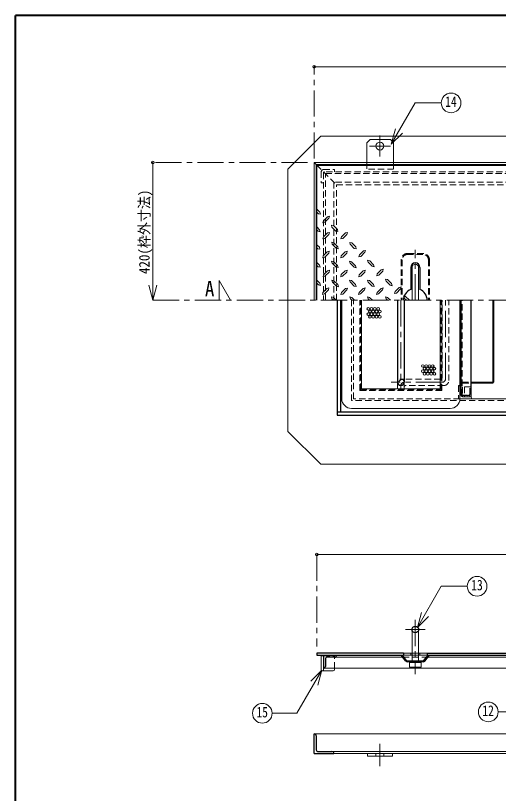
# Model space of a CAD drawing. Units: millimetres at full size, sheet at 1:8; details may follow other scales. Extents: x -1701 to 1539, y -1061 to 1187.
# Drawn here: x -1701 to -965, y 2 to 1187 of the extents above; entities that cross this region are included whole.
import ezdxf
from ezdxf.enums import TextEntityAlignment as Align

# ---------------------------------------------------------------- set-up
doc = ezdxf.new("R2010")
doc.units = ezdxf.units.MM
doc.header["$LTSCALE"] = 8
doc.header["$PDMODE"] = 32
doc.header["$PDSIZE"] = 4
doc.linetypes.add('CHAIN1', pattern=[8, 5, -1, 1, -1])
doc.linetypes.add('DASHED1', pattern=[1.8, 1.2, -0.6])
doc.layers.add('0-6_補助線', color=4, linetype='Continuous', lineweight=9)
doc.styles.add('ＭＳ ゴシック', font='')
doc.styles.get('ＭＳ ゴシック').set_extended_font_data('MS Gothic')

msp = doc.modelspace()

# ---------------------------------------------------------------- linework, layer by layer
at = {"layer": '0-6_補助線', "color": 1, "lineweight": 40}
for p in [(-1700.972, -1060.763), (1539.028, 1187.237)]:
    msp.add_line(p, (-1700.972, 1187.237), dxfattribs=at)
at = {"layer": '0-6_補助線', "linetype": 'CHAIN1'}
for p, q in [((-1245.972, 969.237), (-1245.972, 1109.237)), ((-1145.972, 1004.237), (-1145.972, 972.237)), ((-1129.972, 988.237), (-1161.972, 988.237)), ((-1255.972, 963.237), (-1491.972, 963.237)), ((-1091.972, 753.237), (-1091.972, 830.237)), ((-1373.472, 753.237), (-1390.972, 783.237)), ((-1390.972, 753.237), (-1390.972, 783.237)), ((-1491.972, 753.237), (-230.972, 753.237)), ((-1113.972, 753.237), (-1113.972, 618.237)), ((-1046.016, 633.237), (-1046.016, 753.237)), ((-1051.016, 628.237), (-1128.972, 628.237)), ((-1241.972, 365.737), (-1241.972, 225.437)), ((-1091.972, 266.237), (-1091.972, 183.237)), ((-1076.972, 251.237), (-1106.972, 251.237)), ((-1145.972, 43.237), (-1145.972, 77.237))]:
    msp.add_line(p, q, dxfattribs=at)
at = {"layer": '0-6_補助線'}
for p, q in [((-1245.972, 1109.237), (-525.972, 1109.237)), ((-1285.972, 953.237), (-1235.972, 1003.237)), ((-535.972, 1003.237), (-1235.972, 1003.237)), ((-1160.972, 998.237), (-1165.972, 993.237)), ((-1160.972, 998.237), (-1129.972, 998.237)), ((-1124.972, 993.237), (-1129.972, 998.237)), ((-1165.972, 993.237), (-1165.972, 963.237)), ((-1124.972, 993.237), (-1124.972, 963.237)), ((-1491.972, 753.237), (-1491.972, 963.237)), ((-1285.972, 753.237), (-1285.972, 953.237)), ((-1242.972, 960.237), (-1241.972, 959.237)), ((-1237.296, 887.465), (-1241.972, 892.329)), ((-1239.514, 885.151), (-1241.972, 887.61)), ((-1239.514, 885.151), (-1236.428, 884.38)), ((-1237.296, 887.465), (-1236.428, 884.38)), ((-1225.821, 880.426), (-1231.799, 874.351)), ((-1223.506, 878.208), (-1229.581, 872.133)), ((-1225.821, 880.426), (-1222.735, 881.294)), ((-1223.506, 878.208), (-1222.735, 881.294)), ((-1219.842, 867.987), (-1216.756, 867.119)), ((-1218.974, 864.901), (-1219.842, 867.987)), ((-1210.681, 861.14), (-1216.756, 867.119)), ((-1237.778, 860.755), (-1241.972, 865.117)), ((-1239.996, 858.44), (-1241.972, 860.417)), ((-1239.996, 858.44), (-1236.91, 857.669)), ((-1237.778, 860.755), (-1236.91, 857.669)), ((-1225.917, 855.933), (-1231.992, 849.858)), ((-1225.917, 855.933), (-1222.831, 856.705)), ((-1223.603, 853.715), (-1222.831, 856.705)), ((-1212.899, 858.826), (-1218.974, 864.901)), ((-1212.899, 858.826), (-1209.814, 858.055)), ((-1210.681, 861.14), (-1209.814, 858.055)), ((-1198.435, 855.837), (-1204.51, 849.762)), ((-1198.435, 855.837), (-1195.349, 856.608)), ((-1196.121, 853.619), (-1195.349, 856.608)), ((-1238.164, 834.044), (-1241.972, 837.853)), ((-1240.478, 831.73), (-1241.972, 833.224)), ((-1240.478, 831.73), (-1237.392, 830.958)), ((-1238.164, 834.044), (-1237.392, 830.958)), ((-1219.36, 841.662), (-1216.274, 840.89)), ((-1218.492, 838.672), (-1219.36, 841.662)), ((-1212.417, 832.501), (-1218.492, 838.672)), ((-1210.199, 834.815), (-1216.274, 840.89)), ((-1212.417, 832.501), (-1209.428, 831.73)), ((-1210.199, 834.815), (-1209.428, 831.73)), ((-1191.878, 841.565), (-1188.792, 840.794)), ((-1191.01, 838.576), (-1191.878, 841.565)), ((-1184.935, 832.405), (-1191.01, 838.576)), ((-1182.717, 834.719), (-1188.792, 840.794)), ((-1184.935, 832.405), (-1181.946, 831.633)), ((-1182.717, 834.719), (-1181.946, 831.633)), ((-1226.11, 827.197), (-1232.185, 821.122)), ((-1226.11, 827.197), (-1223.024, 827.969)), ((-1223.796, 824.98), (-1223.024, 827.969)), ((-1198.628, 827.101), (-1204.703, 821.026)), ((-1198.628, 827.101), (-1195.542, 827.872)), ((-1196.314, 824.883), (-1195.542, 827.872)), ((-1171.146, 828.547), (-1177.221, 822.472)), ((-1171.146, 828.547), (-1168.06, 829.319)), ((-1168.831, 826.33), (-1168.06, 829.319)), ((-1237.874, 806.658), (-1241.972, 810.756)), ((-1237.874, 806.658), (-1237.006, 803.572)), ((-1219.553, 812.926), (-1216.467, 812.155)), ((-1218.685, 809.937), (-1219.553, 812.926)), ((-1212.61, 803.765), (-1218.685, 809.937)), ((-1210.392, 806.08), (-1216.467, 812.155)), ((-1192.071, 812.83), (-1188.985, 812.058)), ((-1191.203, 809.84), (-1192.071, 812.83)), ((-1185.128, 803.669), (-1191.203, 809.84)), ((-1182.91, 805.983), (-1188.985, 812.058)), ((-1164.589, 814.276), (-1161.503, 813.505)), ((-1163.721, 811.287), (-1164.589, 814.276)), ((-1157.646, 805.115), (-1163.721, 811.287)), ((-1155.428, 807.43), (-1161.503, 813.505)), ((-1155.428, 807.43), (-1154.656, 804.344)), ((-1240.092, 804.344), (-1241.972, 806.224)), ((-1240.092, 804.344), (-1237.006, 803.572)), ((-1225.724, 798.172), (-1231.799, 792.097)), ((-1225.724, 798.172), (-1222.639, 798.944)), ((-1223.41, 795.955), (-1222.639, 798.944)), ((-1212.61, 803.765), (-1209.621, 802.994)), ((-1210.392, 806.08), (-1209.621, 802.994)), ((-1198.821, 798.365), (-1204.896, 792.29)), ((-1198.821, 798.365), (-1195.735, 799.137)), ((-1196.506, 796.147), (-1195.735, 799.137)), ((-1185.128, 803.669), (-1182.139, 802.897)), ((-1182.91, 805.983), (-1182.139, 802.897)), ((-1171.339, 798.269), (-1177.414, 792.194)), ((-1171.339, 798.269), (-1168.253, 799.04)), ((-1169.024, 796.051), (-1168.253, 799.04)), ((-1157.646, 805.115), (-1154.656, 804.344)), ((-1143.856, 799.715), (-1149.931, 793.64)), ((-1143.856, 799.715), (-1140.771, 800.487)), ((-1141.542, 797.497), (-1140.771, 800.487)), ((-1237.296, 779.08), (-1241.972, 783.756)), ((-1219.167, 783.901), (-1216.081, 783.13)), ((-1218.299, 780.912), (-1219.167, 783.901)), ((-1210.006, 777.055), (-1216.081, 783.13)), ((-1192.264, 784.094), (-1189.178, 783.322)), ((-1191.396, 781.105), (-1192.264, 784.094)), ((-1183.103, 777.247), (-1189.178, 783.322)), ((-1164.781, 783.997), (-1161.696, 783.226)), ((-1163.914, 781.008), (-1164.781, 783.997)), ((-1155.621, 777.151), (-1161.696, 783.226)), ((-1137.299, 785.444), (-1134.214, 784.672)), ((-1136.431, 782.455), (-1137.299, 785.444)), ((-1128.139, 778.597), (-1134.214, 784.672)), ((-1491.972, 753.237), (-1498.184, 776.419)), ((-1491.972, 753.237), (-1485.761, 776.419)), ((-1239.514, 776.765), (-1241.972, 779.575)), ((-1239.514, 776.765), (-1236.428, 775.994)), ((-1237.296, 779.08), (-1236.428, 775.994)), ((-1226.689, 771.365), (-1232.764, 765.29)), ((-1226.689, 771.365), (-1223.603, 772.137)), ((-1224.374, 769.147), (-1223.603, 772.137)), ((-1212.224, 774.74), (-1218.299, 780.912)), ((-1212.224, 774.74), (-1209.235, 773.969)), ((-1210.006, 777.055), (-1209.235, 773.969)), ((-1198.531, 771.172), (-1204.606, 765.097)), ((-1198.531, 771.172), (-1195.446, 771.944)), ((-1196.217, 768.955), (-1195.446, 771.944)), ((-1185.321, 774.933), (-1191.396, 781.105)), ((-1185.321, 774.933), (-1182.331, 774.162)), ((-1183.103, 777.247), (-1182.331, 774.162)), ((-1171.628, 771.365), (-1177.703, 765.29)), ((-1171.628, 771.365), (-1168.542, 772.137)), ((-1169.314, 769.147), (-1168.542, 772.137)), ((-1157.839, 774.837), (-1163.914, 781.008)), ((-1157.839, 774.837), (-1154.849, 774.065)), ((-1155.621, 777.151), (-1154.849, 774.065)), ((-1144.146, 771.269), (-1150.221, 765.194)), ((-1144.146, 771.269), (-1141.06, 772.04)), ((-1141.831, 769.051), (-1141.06, 772.04)), ((-1130.356, 776.283), (-1136.431, 782.455)), ((-1130.356, 776.283), (-1127.367, 775.512)), ((-1128.139, 778.597), (-1127.367, 775.512)), ((-1116.664, 772.715), (-1122.739, 766.64)), ((-1116.664, 772.715), (-1113.578, 773.487)), ((-1114.349, 770.497), (-1113.578, 773.487)), ((-1100.903, 753.237), (-1106.731, 758.926)), ((-1219.842, 758.444), (-1216.756, 757.576)), ((-1218.974, 755.358), (-1219.842, 758.444)), ((-1216.853, 753.237), (-1218.974, 755.358)), ((-1212.417, 753.237), (-1216.756, 757.576)), ((-1191.685, 758.251), (-1188.599, 757.48)), ((-1190.914, 755.262), (-1191.685, 758.251)), ((-1188.889, 753.237), (-1190.914, 755.262)), ((-1184.52, 753.237), (-1188.599, 757.48)), ((-1164.781, 758.444), (-1161.696, 757.576)), ((-1164.01, 755.358), (-1164.781, 758.444)), ((-1161.889, 753.237), (-1164.01, 755.358)), ((-1157.356, 753.237), (-1161.696, 757.576)), ((-1137.299, 758.347), (-1134.214, 757.576)), ((-1136.431, 755.358), (-1137.299, 758.347)), ((-1134.31, 753.237), (-1136.431, 755.358)), ((-1129.874, 753.237), (-1134.214, 757.576)), ((-973.722, 753.237), (-973.722, 628.987)), ((-972.222, 753.237), (-972.222, 628.237)), ((-974.472, 628.237), (-1007.222, 628.237)), ((-973.722, 626.737), (-1007.222, 626.737)), ((-1019.972, 608.237), (-1019.972, 606.237)), ((-529.972, 365.737), (-1241.972, 365.737)), ((-1096.972, 215.437), (-1098.972, 215.437)), ((-1084.972, 215.437), (-1086.972, 215.437)), ((-1214.972, 209.237), (-1111.072, 209.237)), ((-1096.972, 212.237), (-1098.972, 212.237)), ((-1084.972, 212.237), (-1086.972, 212.237)), ((-1072.872, 209.237), (-895.972, 209.237)), ((-539.972, 192.237), (-1231.972, 192.237)), ((-1215.172, 190.437), (-1215.172, 192.237)), ((-1217.172, 188.437), (-1231.972, 188.437)), ((-1164.972, 58.237), (-1164.972, 62.237)), ((-1126.972, 58.237), (-1126.972, 62.237)), ((-1164.972, 58.237), (-1126.972, 58.237))]:
    msp.add_line(p, q, dxfattribs=at)
at = {"layer": '0-6_補助線', "color": 7, "lineweight": 18}
for p, q in [((-1128.557, 991.186), (-1092.192, 1054.171)), ((-1052.487, 1054.171), (-1092.192, 1054.171)), ((-1128.557, 991.186), (-1122.345, 1014.368)), ((-1128.557, 991.186), (-1111.586, 1008.156)), ((-525.972, 963.237), (-1245.972, 963.237)), ((-1245.972, 963.237), (-1242.972, 960.237)), ((-1245.972, 753.237), (-1245.972, 963.237)), ((-528.972, 960.237), (-1242.972, 960.237)), ((-1242.972, 753.237), (-1242.972, 960.237)), ((-1096.972, 803.237), (-1096.972, 753.237)), ((-1086.972, 803.237), (-1086.972, 753.237)), ((-1285.972, 753.237), (-1285.972, 553.237)), ((-1203.972, 603.237), (-1203.972, 753.237)), ((-1173.972, 618.237), (-1173.972, 753.237)), ((-1053.972, 618.237), (-1053.972, 753.237)), ((-1023.972, 603.237), (-1023.972, 753.237)), ((-1173.972, 618.237), (-1053.972, 618.237)), ((-1118.972, 628.237), (-1118.972, 618.237)), ((-1108.972, 628.237), (-1108.972, 618.237)), ((-1022.972, 609.237), (-1022.972, 620.237)), ((-1007.222, 621.237), (-1006.851, 621.237)), ((-1006.851, 606.237), (-1006.851, 621.237)), ((-1019.972, 606.237), (-1006.851, 606.237)), ((-1008.972, 606.237), (-1008.972, 609.437)), ((-585.972, 603.237), (-1023.972, 603.237)), ((-1038.972, 588.237), (-1188.972, 588.237)), ((-1285.972, 553.237), (-1235.972, 503.237)), ((-535.972, 503.237), (-1235.972, 503.237)), ((-1088.855, 254.28), (-1052.49, 317.266)), ((-1012.785, 317.266), (-1052.49, 317.266)), ((-1088.855, 254.28), (-1082.643, 277.462)), ((-1088.855, 254.28), (-1071.884, 271.251)), ((-1096.972, 251.237), (-1096.972, 203.737)), ((-1086.972, 251.237), (-1086.972, 203.737)), ((-1109.972, 215.437), (-1098.972, 215.437)), ((-1098.972, 215.437), (-1098.972, 212.237)), ((-1084.972, 215.437), (-1073.972, 215.437)), ((-1084.972, 215.437), (-1084.972, 212.237)), ((-1231.972, 211.437), (-1235.172, 211.437)), ((-1235.172, 211.437), (-1235.172, 188.437)), ((-1098.972, 212.237), (-1109.972, 212.237)), ((-1096.972, 202.237), (-1096.972, 201.637)), ((-1087.972, 201.737), (-1082.972, 201.237)), ((-1086.972, 202.237), (-1086.972, 201.637)), ((-1073.972, 212.237), (-1084.972, 212.237)), ((-1231.972, 192.237), (-1231.972, 188.437)), ((-1082.972, 201.237), (-1100.972, 201.237)), ((-1100.972, 194.237), (-1100.972, 201.237)), ((-1095.972, 193.737), (-1100.972, 194.237)), ((-1082.972, 194.237), (-1100.972, 194.237)), ((-1091.972, 194.237), (-1095.972, 193.737)), ((-1087.972, 193.737), (-1095.972, 193.737)), ((-1091.972, 201.237), (-1091.972, 194.237)), ((-1082.972, 194.237), (-1082.972, 201.237)), ((-1234.209, 189.575), (-1272.255, 123.677)), ((-1234.209, 189.575), (-1251.179, 172.604)), ((-1234.209, 189.575), (-1240.42, 166.393)), ((-1231.972, 188.437), (-1235.172, 188.437)), ((-1310.028, 123.677), (-1272.255, 123.677)), ((-965.807, 125.816), (-932.979, 125.816)), ((-525.972, 92.237), (-1245.972, 92.237)), ((-1218.972, 65.237), (-552.972, 65.237)), ((-1215.972, 62.237), (-555.972, 62.237))]:
    msp.add_line(p, q, dxfattribs=at)
at = {"layer": '0-6_補助線', "linetype": 'DASHED1'}
for p, q in [((-1165.972, 963.237), (-1165.972, 953.237)), ((-1124.972, 963.237), (-1124.972, 953.237)), ((-1241.972, 959.237), (-1231.504, 948.768)), ((-1235.172, 949.237), (-1235.172, 932.437)), ((-1231.972, 952.437), (-1215.172, 952.437)), ((-1215.172, 952.437), (-1215.172, 949.237)), ((-1124.972, 953.237), (-1165.972, 953.237)), ((-1228.972, 946.237), (-542.972, 946.237)), ((-1228.972, 753.237), (-1228.972, 946.237)), ((-1235.172, 932.437), (-1231.972, 932.437)), ((-555.972, 933.237), (-1215.972, 933.237)), ((-1215.972, 933.237), (-1215.972, 753.237)), ((-1188.972, 600.237), (-1188.972, 753.237)), ((-1185.972, 603.237), (-1185.972, 753.237)), ((-1176.472, 615.737), (-1176.472, 753.237)), ((-1175.472, 616.737), (-1175.472, 753.237)), ((-1052.472, 616.737), (-1052.472, 753.237)), ((-1051.472, 615.737), (-1051.472, 753.237)), ((-1051.016, 635.737), (-1051.016, 753.237)), ((-1041.016, 630.737), (-1041.016, 753.237)), ((-1053.516, 633.237), (-1108.972, 633.237)), ((-1175.472, 616.737), (-1052.472, 616.737)), ((-1048.516, 623.237), (-1106.472, 623.237)), ((-1025.972, 623.237), (-1025.972, 603.237)), ((-1020.722, 628.237), (-1007.222, 628.237)), ((-1019.972, 626.737), (-1007.222, 626.737)), ((-1007.222, 621.237), (-1019.972, 621.237)), ((-1019.972, 621.237), (-1019.972, 608.237)), ((-1016.972, 621.237), (-1016.972, 606.237)), ((-1008.972, 609.437), (-1008.972, 621.237)), ((-1176.472, 615.737), (-1051.472, 615.737)), ((-582.972, 600.237), (-1188.972, 600.237)), ((-1023.972, 603.237), (-1185.972, 603.237)), ((-1096.972, 215.437), (-1086.972, 215.437)), ((-1231.972, 211.437), (-1215.172, 211.437)), ((-1215.172, 192.237), (-1215.172, 211.437)), ((-1111.072, 209.237), (-1072.872, 209.237)), ((-1086.972, 212.237), (-1096.972, 212.237)), ((-1096.972, 203.737), (-1096.972, 202.237)), ((-1086.972, 203.737), (-1086.972, 202.237)), ((-1151.972, 58.237), (-1151.972, 62.237)), ((-1139.972, 58.237), (-1139.972, 62.237))]:
    msp.add_line(p, q, dxfattribs=at)
at = {"layer": '0-6_補助線', "color": 5, "lineweight": 25}
for p, q in [((-1241.972, 959.237), (-529.972, 959.237)), ((-1241.972, 753.237), (-1241.972, 959.237)), ((-1098.972, 803.237), (-1098.972, 769.82)), ((-1084.972, 803.237), (-1084.972, 769.82)), ((-1210.972, 753.237), (-1210.972, 578.237)), ((-1205.972, 753.237), (-1205.972, 583.237)), ((-1118.972, 753.237), (-1118.972, 628.237)), ((-1108.972, 753.237), (-1108.972, 628.237)), ((-1022.222, 608.237), (-1022.222, 753.237)), ((-1007.222, 753.237), (-1007.222, 613.237)), ((-1012.222, 608.237), (-1022.222, 608.237)), ((-1210.972, 583.237), (-560.972, 583.237)), ((-1210.972, 578.237), (-560.972, 578.237)), ((-1241.972, 215.437), (-1241.972, 212.237)), ((-1109.972, 215.437), (-1241.972, 215.437)), ((-1109.972, 215.437), (-1109.972, 212.237)), ((-1073.972, 215.437), (-697.972, 215.437)), ((-1073.972, 215.437), (-1073.972, 212.237)), ((-1241.972, 212.237), (-1109.972, 212.237)), ((-1231.972, 212.237), (-1231.972, 192.237)), ((-1228.972, 206.237), (-1228.972, 195.237)), ((-1214.972, 209.237), (-1225.972, 209.237)), ((-1106.373, 203.363), (-1113.472, 212.237)), ((-1105.202, 204.3), (-1111.552, 212.237)), ((-1104.031, 203.737), (-1079.914, 203.737)), ((-1079.914, 202.237), (-1104.031, 202.237)), ((-1078.743, 204.3), (-1072.393, 212.237)), ((-1077.572, 203.363), (-1070.472, 212.237)), ((-1073.972, 212.237), (-697.972, 212.237)), ((-1245.972, 62.237), (-1245.972, 92.237)), ((-1242.972, 89.237), (-1242.972, 68.237)), ((-1245.972, 62.237), (-1215.972, 62.237)), ((-1239.972, 65.237), (-1218.972, 65.237))]:
    msp.add_line(p, q, dxfattribs=at)
at = {"layer": '0-6_補助線', "color": 7, "linetype": 'DASHED1', "lineweight": 18}
for p, q in [((-1231.504, 948.768), (-1211.972, 929.237)), ((-541.572, 949.237), (-1230.372, 949.237)), ((-1231.972, 947.637), (-1231.972, 753.237)), ((-1211.972, 929.237), (-559.972, 929.237)), ((-1211.972, 753.237), (-1211.972, 929.237)), ((-1103.472, 824.737), (-1080.472, 824.737)), ((-1080.472, 823.237), (-1103.472, 823.237)), ((-1113.472, 814.737), (-1113.472, 753.237)), ((-1111.972, 814.737), (-1111.972, 753.237)), ((-1071.972, 814.737), (-1071.972, 753.237)), ((-1070.472, 814.737), (-1070.472, 753.237)), ((-1020.722, 608.237), (-1020.722, 753.237)), ((-1097.972, 203.737), (-1097.972, 202.237)), ((-1085.972, 203.737), (-1085.972, 202.237))]:
    msp.add_line(p, q, dxfattribs=at)
at = {"layer": '0-6_補助線'}
for points in [[(-1229.581, 872.133), (-1232.667, 871.265), (-1231.799, 874.351)], [(-1223.603, 853.715), (-1229.774, 847.544), (-1232.764, 846.772), (-1231.992, 849.858)], [(-1196.121, 853.619), (-1202.292, 847.447), (-1205.281, 846.676), (-1204.51, 849.762)], [(-1223.796, 824.98), (-1229.967, 818.808), (-1232.956, 818.037), (-1232.185, 821.122)], [(-1196.314, 824.883), (-1202.485, 818.712), (-1205.474, 817.94), (-1204.703, 821.026)], [(-1168.831, 826.33), (-1175.003, 820.158), (-1177.992, 819.387), (-1177.221, 822.472)], [(-1223.41, 795.955), (-1229.581, 789.783), (-1232.571, 789.012), (-1231.799, 792.097)], [(-1196.506, 796.147), (-1202.678, 789.976), (-1205.667, 789.205), (-1204.896, 792.29)], [(-1169.024, 796.051), (-1175.196, 789.88), (-1178.185, 789.108), (-1177.414, 792.194)], [(-1141.542, 797.497), (-1147.714, 791.326), (-1150.703, 790.555), (-1149.931, 793.64)], [(-1224.374, 769.147), (-1230.546, 762.976), (-1233.535, 762.205), (-1232.764, 765.29)], [(-1196.217, 768.955), (-1202.389, 762.783), (-1205.378, 762.012), (-1204.606, 765.097)], [(-1169.314, 769.147), (-1175.485, 762.976), (-1178.474, 762.205), (-1177.703, 765.29)], [(-1141.831, 769.051), (-1148.003, 762.88), (-1150.992, 762.108), (-1150.221, 765.194)], [(-1114.349, 770.497), (-1120.521, 764.326), (-1123.51, 763.555), (-1122.739, 766.64)], [(-1105.478, 753.237), (-1108.949, 756.708), (-1109.817, 759.794), (-1106.731, 758.926)]]:
    msp.add_lwpolyline(points, dxfattribs=at)
at = {"layer": '0-6_補助線', "color": 7, "lineweight": 18}
for points in [[(-1100.972, 201.237), (-1095.972, 201.737), (-1091.972, 201.237)], [(-1091.972, 201.237), (-1087.972, 201.737), (-1095.972, 201.737)], [(-1082.972, 194.237), (-1087.972, 193.737), (-1091.972, 194.237)]]:
    msp.add_lwpolyline(points, dxfattribs=at)
for centre in [(-1037.487, 1054.171), (-997.785, 317.266), (-1325.028, 123.677), (-980.807, 125.816)]:
    msp.add_circle(centre, 15, dxfattribs=at)
at = {"layer": '0-6_補助線'}
for centre, radius in [((-1145.972, 988.237), 6), ((-1163.588, 740.1), 2), ((-1161.088, 736.1), 2), ((-1158.588, 740.1), 2), ((-1156.088, 736.1), 2), ((-1153.588, 740.1), 2), ((-1151.088, 736.1), 2), ((-1148.588, 740.1), 2), ((-1146.088, 736.1), 2), ((-1163.588, 732.1), 2), ((-1161.088, 728.1), 2), ((-1158.588, 732.1), 2), ((-1156.088, 728.1), 2), ((-1153.588, 732.1), 2), ((-1151.088, 728.1), 2), ((-1148.588, 732.1), 2), ((-1146.088, 728.1), 2), ((-1080.441, 653.092), 2), ((-1075.441, 653.092), 2), ((-1070.441, 653.092), 2), ((-1065.441, 653.092), 2), ((-1080.441, 645.092), 2), ((-1077.941, 649.092), 2), ((-1077.941, 641.092), 2), ((-1075.441, 645.092), 2), ((-1072.941, 649.092), 2), ((-1072.941, 641.092), 2), ((-1070.441, 645.092), 2), ((-1067.941, 649.092), 2), ((-1067.941, 641.092), 2), ((-1065.441, 645.092), 2), ((-1062.941, 649.092), 2), ((-1062.941, 641.092), 2)]:
    msp.add_circle(centre, radius, dxfattribs=at)
at = {"layer": '0-6_補助線', "color": 5, "lineweight": 25}
msp.add_circle((-1091.972, 251.237), 5, dxfattribs=at)
at = {"layer": '0-6_補助線', "linetype": 'DASHED1'}
for centre, radius, start, end in [((-1231.972, 949.237), 3.2, 90, 180), ((-1108.972, 623.237), 10, 90, 180), ((-1053.516, 635.737), 2.5, 270, 0), ((-1048.516, 630.737), 7.5, 270, 0), ((-1106.472, 620.737), 2.5, 90, 180), ((-1025.972, 620.237), 3, 48.18968, 90), ((-1020.722, 626.737), 1.5, 90, 180), ((-1019.972, 625.987), 0.75, 90, 180)]:
    msp.add_arc(centre, radius, start, end, dxfattribs=at)
at = {"layer": '0-6_補助線', "color": 7, "linetype": 'DASHED1', "lineweight": 18}
for centre, radius, start, end in [((-1230.372, 947.637), 1.6, 90, 180), ((-1103.472, 814.737), 10, 90, 180), ((-1103.472, 814.737), 8.5, 90, 180), ((-1080.472, 814.737), 10, 0, 90), ((-1080.472, 814.737), 8.5, 0, 90), ((-1113.972, 628.237), 5, 0, 180)]:
    msp.add_arc(centre, radius, start, end, dxfattribs=at)
at = {"layer": '0-6_補助線', "color": 5, "lineweight": 25}
for centre, radius, start, end in [((-1091.972, 803.237), 7, 0, 180), ((-1091.972, 753.237), 18, 112.88538, 180), ((-1091.972, 753.237), 18, 0, 67.11462), ((-1113.972, 628.237), 5, 180, 0), ((-1012.222, 613.237), 5, 270, 0), ((-1225.972, 206.237), 3, 90, 180), ((-1214.972, 212.237), 3, 270, 0), ((-1104.031, 205.237), 3, 218.65981, 270), ((-1104.031, 205.237), 1.5, 218.65981, 270), ((-1079.914, 205.237), 1.5, 270, 321.34019), ((-1079.914, 205.237), 3, 270, 321.34019), ((-1231.972, 195.237), 3, 270, 0), ((-1245.972, 89.237), 3, 0, 90), ((-1239.972, 68.237), 3, 180, 270), ((-1218.972, 62.237), 3, 0, 90)]:
    msp.add_arc(centre, radius, start, end, dxfattribs=at)
at = {"layer": '0-6_補助線', "color": 7, "lineweight": 18}
for centre, radius, start, end in [((-1091.972, 803.237), 5, 0, 180), ((-1025.972, 620.237), 3, 0, 48.18968), ((-1019.972, 609.237), 3, 180, 270), ((-1008.972, 603.237), 3, 0, 90), ((-1188.972, 603.237), 15, 180, 270), ((-1038.972, 603.237), 15, 270, 0)]:
    msp.add_arc(centre, radius, start, end, dxfattribs=at)
at = {"layer": '0-6_補助線', "linetype": 'CHAIN1'}
for centre, start, end in [((-1051.016, 633.237), 270, 0), ((-1108.972, 623.237), 90, 180)]:
    msp.add_arc(centre, 5, start, end, dxfattribs=at)
at = {"layer": '0-6_補助線'}
for centre, radius in [((-974.472, 628.987), 0.75), ((-973.722, 628.237), 1.5), ((-1217.172, 190.437), 2)]:
    msp.add_arc(centre, radius, 270, 0, dxfattribs=at)
at = {"layer": '0-6_補助線', "color": 1}
for p in [(-1245.972, 1109.237), (-1491.972, 963.237), (-1241.972, 365.737)]:
    msp.add_point(p, dxfattribs=at)

# ---------------------------------------------------------------- texts
at = {"layer": '0-6_補助線', "color": 7, "style": 'ＭＳ ゴシック'}
for s, height, width, p in [('14', 16.13, 0.8, (-1046.487, 1043.171)), ('A', 23.46, 0.9, (-1412.472, 752.237)), ('13', 16.13, 0.8, (-1006.785, 306.266)), ('15', 16.13, 0.8, (-1334.028, 112.677)), ('12', 16.13, 0.8, (-989.807, 114.816))]:
    msp.add_text(s, height=height, dxfattribs=dict(at, width=width)).set_placement(p, align=Align.BOTTOM_LEFT)
at = {"layer": '0-6_補助線', "color": 7, "style": 'ＭＳ ゴシック', "width": 0.9}
msp.add_text('420(枠外寸法)', height=16.13, rotation=90, dxfattribs=at).set_placement((-1491.972, 793.237), align=Align.BOTTOM_LEFT)

doc.saveas('drawing.dxf')
